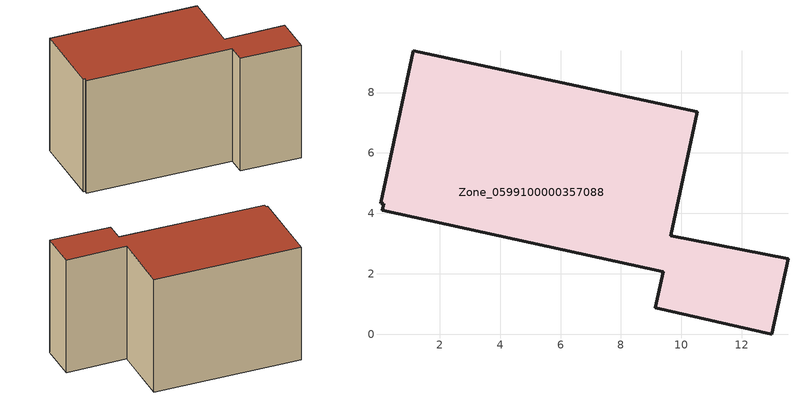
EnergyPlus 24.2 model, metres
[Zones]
Zone_0599100000357088
 floor ground (C_G): 0.1,4.1 0.15,4.32 0.04,4.34 1.13,9.38 10.53,7.36 9.65,3.27 13.53,2.5 12.99,0 9.14,0.89 9.39,2.08 z0
 wall outside (C_F): 9.14,0.89 12.99,0 13.53,2.5 9.65,3.27 10.53,7.36 1.13,9.38 0.04,4.34 0.15,4.32 0.1,4.1 9.39,2.08 9.14,0.89 z0:7.88
 roof outside (C_R): 0.15,4.32 0.1,4.1 9.39,2.08 9.14,0.89 12.99,0 13.53,2.5 9.65,3.27 10.53,7.36 1.13,9.38 0.04,4.34 z7.88
[BUILDING]
Pand.0599100000357088: North Axis=0; Terrain=City; Loads Convergence Tolerance Value=0.04; Temperature Convergence Tolerance Value=0.4; Solar Distribution=FullExterior; Maximum Number of Warmup Days=25; Minimum Number of Warmup Days=1
[Site:Location]
Rotterdam.The.Hague.AP_ZH_NLD Design_Conditions: Latitude=51.96; Longitude=4.45; Time Zone=1; Elevation=-4.5
[SITE:GROUNDTEMPERATURE:BUILDINGSURFACE]
18, 18, 18, 18, 18, 18, 18, 18, 18, 18, 18, 18
[MATERIAL] Thermal Absorptance=0.9; Solar Absorptance=0.7; Visible Absorptance=0.7
Name | Roughness | Thickness | Conductivity | Density | Specific Heat
G.TI.1992-2005 | MediumSmooth | 0.15 | 0.06 | 540 | 1210
F.TI.1992-2005 | Rough | 0.3 | 0.12 | 1920 | 840
R.TI.1992-2005 | MediumRough | 0.2 | 0.08 | 1500 | 1000
[CONSTRUCTION]
C_G: G.TI.1992-2005
C_F: F.TI.1992-2005
C_R: R.TI.1992-2005
[ZONE]
Zone_0599100000357088: Type=1; Multiplier=1; Ceiling Height=Autocalculate; Volume=Autocalculate; Floor Area=autocalculate; Part of Total Floor Area=Yes
[ZONEINFILTRATION:DESIGNFLOWRATE]
Infil_Zone_0599100000357088: Zone or ZoneList or Space or SpaceList=Zone_0599100000357088; Schedule=AlwaysOn; Design Flow Rate Calculation Method=Flow/Area; Flow Rate per Floor Area=0.0015; Constant Term Coefficient=1; Temperature Term Coefficient=0; Velocity Term Coefficient=0; Velocity Squared Term Coefficient=0
[HVACTEMPLATE:ZONE:IDEALLOADSAIRSYSTEM]
Zone_0599100000357088: Maximum Heating Supply Air Temperature=50; Minimum Cooling Supply Air Temperature=13; Maximum Heating Supply Air Humidity Ratio=0.0156; Minimum Cooling Supply Air Humidity Ratio=0.0077; Heating Limit=NoLimit; Cooling Limit=NoLimit; Dehumidification Control Type=ConstantSensibleHeatRatio; Cooling Sensible Heat Ratio=0.7; Dehumidification Setpoint=60; Humidification Control Type=None; Humidification Setpoint=30; Outdoor Air Method=None; Outdoor Air Flow Rate per Person=0.00944; Outdoor Air Flow Rate per Zone Floor Area=0; Outdoor Air Flow Rate per Zone=0; Demand Controlled Ventilation Type=None; Outdoor Air Economizer Type=NoEconomizer; Heat Recovery Type=None; Sensible Heat Recovery Effectiveness=0.7; Latent Heat Recovery Effectiveness=0.65
[ZONECONTROL:THERMOSTAT]
ThermostatControl_Zone_0599100000357088: Zone or ZoneList=Zone_0599100000357088; Control Type Schedule=DualSetpointControlType; Control 1=Thermostat_Zone_0599100000357088; Temperature Difference Between Cutout And Setpoint=0
[THERMOSTATSETPOINT:DUALSETPOINT]
Thermostat_Zone_0599100000357088: Heating Setpoint Temperature Schedule=HeatingSetpoint_Zone_0599100000357088; Cooling Setpoint Temperature Schedule=CoolingSetpoint_Zone_0599100000357088
[SCHEDULE:COMPACT]
HeatingSetpoint_Zone_0599100000357088: Through: 12/31, For: AllDays, Until: 24:00, 21
CoolingSetpoint_Zone_0599100000357088: Through: 12/31, For: AllDays, Until: 24:00, 24
DualSetpointControlType: Through: 12/31, For: AllDays, Until: 24:00, 4
AlwaysOn: Through: 12/31, For: AllDays, Until: 24:00, 1
